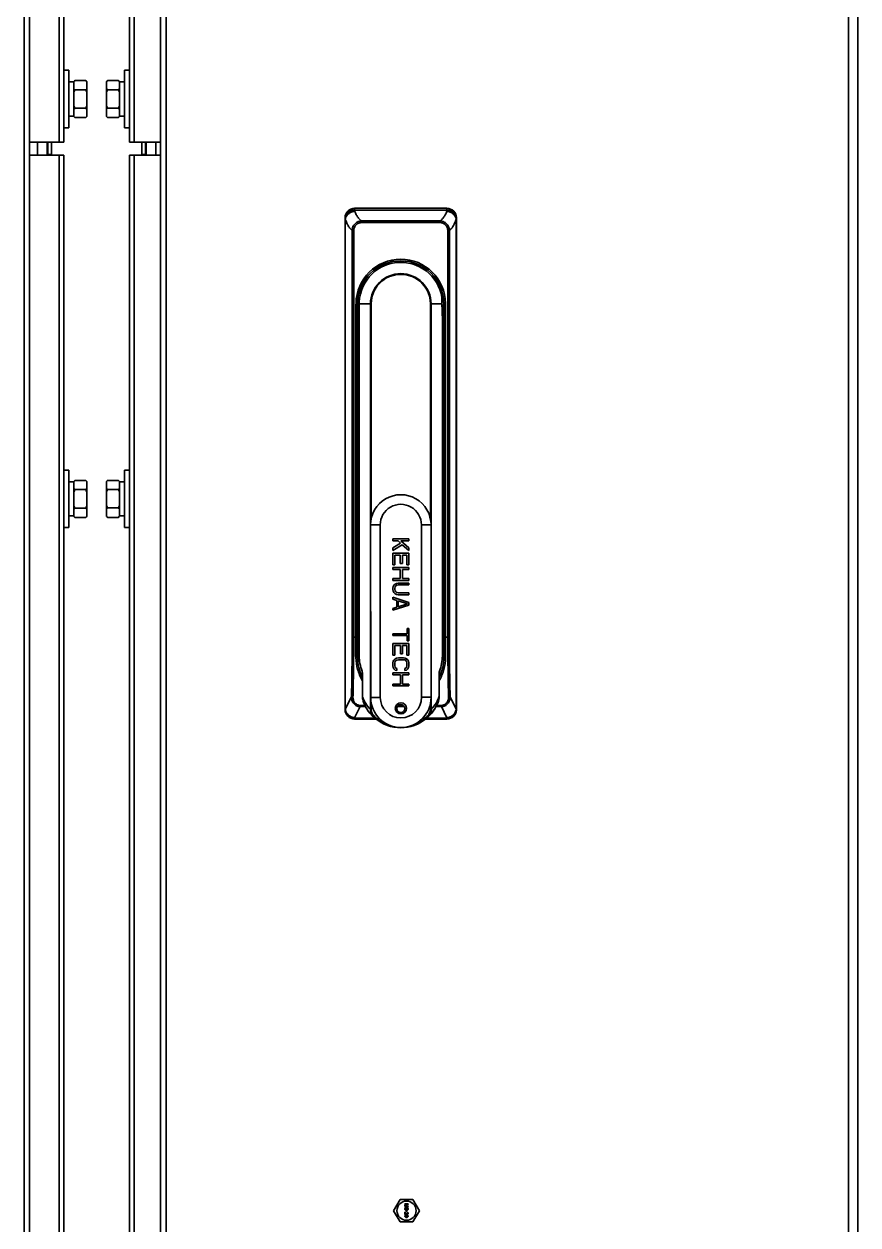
# Model space of a CAD drawing. Header units: millimetres. Extents: x 32496 to 166256, y 3504 to 23939.
# Drawn here: x 48673.9 to 48934.6, y 15969.3 to 16344.8 of the extents above; entities that cross this region are included whole.
import ezdxf

# ---------------------------------------------------------------- set-up
doc = ezdxf.new("R2010")
doc.units = ezdxf.units.MM
doc.layers.get('0').update_dxf_attribs({"lineweight": 35})

msp = doc.modelspace()

# ---------------------------------------------------------------- linework, layer by layer
at = {"linetype": 'Continuous'}
for p, q in [((48931.64, 17717.349), (48931.64, 15208.349)), ((48934.64, 17717.349), (48934.64, 15208.349)), ((48673.94, 15308.349), (48673.94, 17321.349)), ((48675.64, 17321.349), (48675.64, 15308.349)), ((48684.94, 16307.849), (48684.94, 17319.949)), ((48708.34, 17319.949), (48708.34, 16307.849)), ((48716.64, 15308.349), (48716.64, 17321.349)), ((48718.34, 17321.349), (48718.34, 15308.349)), ((48686.34, 16443.718), (48686.34, 16307.849)), ((48706.94, 16307.849), (48706.94, 16443.73)), ((48686.34, 16330.349), (48687.94, 16330.349)), ((48687.94, 16312.349), (48687.94, 16330.349)), ((48689.54, 16326.822), (48689.84, 16327.122)), ((48689.84, 16327.122), (48693.24, 16327.122)), ((48693.54, 16326.822), (48693.24, 16327.122)), ((48699.74, 16326.822), (48700.011, 16327.093)), ((48700.04, 16327.122), (48700.011, 16327.093)), ((48703.44, 16327.122), (48700.04, 16327.122)), ((48703.44, 16327.122), (48703.469, 16327.093)), ((48703.74, 16326.822), (48703.469, 16327.093)), ((48706.94, 16330.349), (48705.34, 16330.349)), ((48705.34, 16330.349), (48705.34, 16312.349)), ((48687.94, 16326.699), (48689.54, 16326.699)), ((48689.54, 16315.875), (48689.54, 16326.822)), ((48689.84, 16324.235), (48693.24, 16324.235)), ((48693.54, 16315.875), (48693.54, 16326.822)), ((48699.74, 16315.875), (48699.74, 16326.822)), ((48703.44, 16324.28), (48700.04, 16324.28)), ((48703.74, 16315.875), (48703.74, 16326.822)), ((48705.34, 16326.699), (48703.74, 16326.699)), ((48687.94, 16315.999), (48689.54, 16315.999)), ((48689.54, 16315.875), (48689.84, 16315.575)), ((48689.84, 16318.462), (48693.24, 16318.462)), ((48693.54, 16315.875), (48693.24, 16315.575)), ((48699.74, 16315.875), (48700.011, 16315.604)), ((48703.44, 16318.506), (48700.04, 16318.506)), ((48703.74, 16315.875), (48703.469, 16315.604)), ((48705.34, 16315.999), (48703.74, 16315.999)), ((48686.34, 16312.349), (48687.94, 16312.349)), ((48689.84, 16315.575), (48693.24, 16315.575)), ((48703.44, 16315.575), (48700.04, 16315.575)), ((48706.94, 16312.349), (48705.34, 16312.349)), ((48675.64, 16307.849), (48686.34, 16307.849)), ((48678.14, 16303.849), (48678.14, 16307.849)), ((48681.14, 16307.849), (48681.14, 16303.849)), ((48681.34, 16307.849), (48681.34, 16304.049)), ((48682.54, 16307.849), (48682.54, 16304.049)), ((48706.94, 16307.849), (48716.64, 16307.849)), ((48710.74, 16304.049), (48710.74, 16307.849)), ((48711.94, 16304.049), (48711.94, 16307.849)), ((48712.14, 16303.849), (48712.14, 16307.849)), ((48715.14, 16307.849), (48715.14, 16303.849)), ((48675.64, 16303.849), (48686.34, 16303.849)), ((48682.54, 16304.049), (48681.34, 16304.049)), ((48684.94, 15308.349), (48684.94, 16303.849)), ((48686.34, 16303.849), (48686.34, 16198.981)), ((48706.94, 16303.849), (48716.64, 16303.849)), ((48706.94, 16198.994), (48706.94, 16303.849)), ((48708.34, 16303.849), (48708.34, 15308.349)), ((48710.74, 16304.049), (48711.94, 16304.049)), ((48777.29, 16287.199), (48806.139, 16287.199)), ((48777.29, 16287.199), (48777.29, 16286.662)), ((48806.14, 16286.662), (48777.29, 16286.662)), ((48777.29, 16286.662), (48777.29, 16286.294)), ((48806.14, 16286.662), (48806.139, 16287.199)), ((48806.14, 16286.292), (48806.14, 16286.662)), ((48774.29, 16284.199), (48774.29, 16283.774)), ((48774.368, 16283.774), (48774.29, 16283.774)), ((48774.29, 16130.648), (48774.29, 16283.774)), ((48774.368, 16283.774), (48774.368, 16130.648)), ((48779.505, 16283.251), (48803.928, 16283.251)), ((48779.505, 16283.251), (48779.505, 16282.755)), ((48803.928, 16282.755), (48779.505, 16282.755)), ((48803.928, 16282.755), (48803.928, 16283.251)), ((48809.139, 16283.774), (48809.062, 16283.774)), ((48809.062, 16130.648), (48809.062, 16283.774)), ((48809.139, 16283.774), (48809.139, 16284.199)), ((48809.139, 16283.774), (48809.139, 16130.648)), ((48777.014, 16280.309), (48776.527, 16280.309)), ((48776.527, 16153.099), (48776.527, 16280.309)), ((48777.014, 16280.309), (48777.014, 16153.099)), ((48806.906, 16280.309), (48806.419, 16280.309)), ((48806.419, 16153.099), (48806.419, 16280.309)), ((48806.906, 16280.309), (48806.906, 16153.099)), ((48778.216, 16257.158), (48777.717, 16257.158)), ((48777.717, 16153.099), (48777.717, 16257.158)), ((48777.72, 16257.256), (48778.218, 16257.225)), ((48777.726, 16257.445), (48778.226, 16257.44)), ((48778.216, 16257.158), (48778.216, 16153.099)), ((48778.688, 16256.878), (48778.683, 16256.878)), ((48778.727, 16256.888), (48778.722, 16256.888)), ((48778.736, 16256.605), (48778.735, 16255.894)), ((48778.736, 16257.098), (48778.736, 16257.064)), ((48778.737, 16257.098), (48778.736, 16256.605)), ((48778.736, 16256.007), (48778.737, 16256.597)), ((48778.737, 16257.165), (48778.737, 16257.098)), ((48778.737, 16256.597), (48778.738, 16257.064)), ((48779.785, 16257.299), (48778.738, 16257.299)), ((48778.738, 16257.165), (48778.738, 16257.299)), ((48778.738, 16257.098), (48778.738, 16257.165)), ((48778.738, 16257.064), (48778.738, 16257.165)), ((48778.738, 16257.098), (48778.738, 16257.064)), ((48778.738, 16257.064), (48778.738, 16257.098)), ((48782.248, 16257.299), (48779.785, 16257.299)), ((48782.466, 16257.299), (48782.248, 16257.299)), ((48782.248, 16130.514), (48782.248, 16257.299)), ((48782.466, 16257.299), (48782.466, 16190.094)), ((48801.189, 16257.299), (48800.97, 16257.299)), ((48800.97, 16190.099), (48800.97, 16257.299)), ((48804.554, 16257.299), (48801.189, 16257.299)), ((48801.189, 16257.299), (48801.189, 16160.981)), ((48804.554, 16259.349), (48804.554, 16257.299)), ((48805.207, 16257.442), (48805.707, 16257.447)), ((48805.714, 16257.255), (48805.215, 16257.225)), ((48805.717, 16257.158), (48805.216, 16257.158)), ((48805.216, 16153.099), (48805.216, 16257.158)), ((48805.717, 16257.158), (48805.717, 16153.099)), ((48778.717, 16251.964), (48778.717, 16251.962)), ((48778.731, 16254.387), (48778.731, 16254.502)), ((48804.699, 16255.363), (48804.7, 16255.353)), ((48804.699, 16255.252), (48804.699, 16255.363)), ((48804.705, 16254.164), (48804.7, 16255.353)), ((48804.716, 16251.964), (48804.716, 16251.962)), ((48778.717, 16251.506), (48778.717, 16251.513)), ((48778.717, 16251.506), (48778.717, 16147.296)), ((48804.717, 16251.52), (48804.717, 16147.296)), ((48804.717, 16251.52), (48804.717, 16251.513)), ((48686.34, 16205.349), (48687.94, 16205.349)), ((48687.94, 16187.349), (48687.94, 16205.349)), ((48706.94, 16205.349), (48705.34, 16205.349)), ((48705.34, 16205.349), (48705.34, 16187.349)), ((48687.94, 16201.699), (48689.54, 16201.699)), ((48689.54, 16201.822), (48689.84, 16202.122)), ((48689.54, 16190.875), (48689.54, 16201.822)), ((48689.84, 16202.122), (48693.24, 16202.122)), ((48693.54, 16201.822), (48693.24, 16202.122)), ((48693.54, 16190.875), (48693.54, 16201.822)), ((48699.74, 16201.822), (48700.011, 16202.093)), ((48699.74, 16190.875), (48699.74, 16201.822)), ((48700.04, 16202.122), (48700.011, 16202.093)), ((48703.44, 16202.122), (48700.04, 16202.122)), ((48703.44, 16199.28), (48700.04, 16199.28)), ((48703.44, 16202.122), (48703.469, 16202.093)), ((48703.74, 16201.822), (48703.469, 16202.093)), ((48703.74, 16190.875), (48703.74, 16201.822)), ((48705.34, 16201.699), (48703.74, 16201.699)), ((48686.34, 16198.981), (48686.34, 16193.718)), ((48689.84, 16199.235), (48693.24, 16199.235)), ((48706.94, 16193.73), (48706.94, 16198.994)), ((48686.34, 16193.718), (48686.34, 15948.981)), ((48689.84, 16193.462), (48693.24, 16193.462)), ((48703.44, 16193.506), (48700.04, 16193.506)), ((48706.94, 15948.994), (48706.94, 16193.73)), ((48687.94, 16190.999), (48689.54, 16190.999)), ((48689.54, 16190.875), (48689.84, 16190.575)), ((48689.84, 16190.575), (48693.24, 16190.575)), ((48693.54, 16190.875), (48693.24, 16190.575)), ((48699.74, 16190.875), (48700.011, 16190.604)), ((48703.44, 16190.575), (48700.04, 16190.575)), ((48703.74, 16190.875), (48703.469, 16190.604)), ((48705.34, 16190.999), (48703.74, 16190.999)), ((48785.269, 16188.194), (48782.268, 16188.191)), ((48782.309, 16134.292), (48782.268, 16188.191)), ((48785.269, 16188.194), (48785.31, 16134.294)), ((48801.168, 16188.206), (48798.169, 16188.204)), ((48798.21, 16134.304), (48798.169, 16188.204)), ((48801.168, 16188.206), (48801.209, 16134.306)), ((48686.34, 16187.349), (48687.94, 16187.349)), ((48706.94, 16187.349), (48705.34, 16187.349)), ((48794.222, 16183.851), (48789.222, 16183.847)), ((48789.222, 16183.847), (48789.222, 16183.237)), ((48789.222, 16183.237), (48790.925, 16183.239)), ((48791.67, 16182.529), (48789.224, 16181.003)), ((48789.224, 16181.003), (48789.225, 16180.191)), ((48789.225, 16180.191), (48792.202, 16182.021)), ((48790.925, 16183.239), (48791.67, 16182.529)), ((48791.776, 16183.239), (48794.222, 16183.241)), ((48794.224, 16181.007), (48791.776, 16183.239)), ((48792.202, 16182.021), (48794.225, 16180.195)), ((48794.222, 16183.241), (48794.222, 16183.851)), ((48794.225, 16180.195), (48794.224, 16181.007)), ((48794.225, 16179.383), (48789.225, 16179.379)), ((48789.225, 16179.379), (48789.228, 16175.723)), ((48789.864, 16178.77), (48791.566, 16178.771)), ((48789.866, 16175.724), (48789.864, 16178.77)), ((48791.566, 16178.771), (48791.568, 16176.131)), ((48792.205, 16178.772), (48793.588, 16178.773)), ((48792.207, 16176.132), (48792.205, 16178.772)), ((48793.588, 16178.773), (48793.59, 16175.726)), ((48794.228, 16175.727), (48794.225, 16179.383)), ((48789.228, 16175.723), (48789.866, 16175.724)), ((48794.229, 16174.915), (48789.229, 16174.911)), ((48789.229, 16174.911), (48789.229, 16174.302)), ((48789.229, 16174.302), (48791.57, 16174.303)), ((48791.568, 16176.131), (48792.207, 16176.132)), ((48791.57, 16174.303), (48791.572, 16171.46)), ((48792.208, 16174.304), (48794.229, 16174.305)), ((48792.21, 16171.46), (48792.208, 16174.304)), ((48793.59, 16175.726), (48794.228, 16175.727)), ((48794.229, 16174.305), (48794.229, 16174.915)), ((48791.572, 16171.46), (48789.231, 16171.458)), ((48789.231, 16171.458), (48789.232, 16170.849)), ((48789.232, 16170.849), (48794.232, 16170.853)), ((48789.552, 16169.326), (48789.34, 16168.92)), ((48789.977, 16169.733), (48789.552, 16169.326)), ((48790.403, 16169.936), (48789.977, 16169.733)), ((48790.191, 16169.123), (48790.51, 16169.327)), ((48790.935, 16170.038), (48790.403, 16169.936)), ((48790.51, 16169.327), (48790.935, 16169.429)), ((48794.232, 16170.04), (48790.935, 16170.038)), ((48790.935, 16169.429), (48794.233, 16169.431)), ((48794.231, 16171.462), (48792.21, 16171.46)), ((48794.232, 16170.853), (48794.231, 16171.462)), ((48794.233, 16169.431), (48794.232, 16170.04)), ((48789.34, 16168.92), (48789.234, 16168.412)), ((48789.234, 16168.412), (48789.234, 16168.006)), ((48789.234, 16168.006), (48789.341, 16167.498)), ((48794.237, 16163.948), (48789.236, 16165.569)), ((48789.236, 16165.569), (48789.236, 16164.959)), ((48789.341, 16167.498), (48789.554, 16167.092)), ((48789.554, 16167.092), (48789.98, 16166.686)), ((48789.872, 16168.412), (48789.978, 16168.819)), ((48789.872, 16168.006), (48789.872, 16168.412)), ((48789.979, 16167.6), (48789.872, 16168.006)), ((48789.978, 16168.819), (48790.191, 16169.123)), ((48790.192, 16167.296), (48789.979, 16167.6)), ((48789.98, 16166.686), (48790.405, 16166.483)), ((48790.511, 16167.093), (48790.192, 16167.296)), ((48790.405, 16166.483), (48790.937, 16166.382)), ((48790.937, 16166.992), (48790.511, 16167.093)), ((48794.235, 16166.994), (48790.937, 16166.992)), ((48790.937, 16166.382), (48794.235, 16166.385)), ((48794.235, 16166.385), (48794.235, 16166.994)), ((48789.236, 16164.959), (48790.513, 16164.554)), ((48790.515, 16162.523), (48789.238, 16162.116)), ((48789.238, 16162.116), (48789.239, 16161.507)), ((48789.239, 16161.507), (48794.238, 16163.135)), ((48790.513, 16164.554), (48790.515, 16162.523)), ((48790.939, 16164.453), (48793.812, 16163.541)), ((48790.94, 16162.625), (48790.939, 16164.453)), ((48793.812, 16163.541), (48790.94, 16162.625)), ((48794.238, 16163.135), (48794.237, 16163.948)), ((48794.243, 16155.824), (48793.711, 16155.824)), ((48793.711, 16155.824), (48793.713, 16154.199)), ((48794.246, 16151.965), (48794.243, 16155.824)), ((48776.527, 16153.099), (48777.014, 16153.099)), ((48777.014, 16153.099), (48777.717, 16153.099)), ((48777.717, 16153.099), (48778.216, 16153.099)), ((48777.717, 16146.78), (48777.717, 16153.099)), ((48778.216, 16146.799), (48778.216, 16153.099)), ((48793.713, 16154.199), (48789.244, 16154.196)), ((48789.244, 16154.196), (48789.245, 16153.586)), ((48789.245, 16153.586), (48793.713, 16153.59)), ((48794.247, 16151.153), (48789.247, 16151.149)), ((48789.247, 16151.149), (48789.25, 16147.494)), ((48789.886, 16150.54), (48791.588, 16150.542)), ((48789.888, 16147.494), (48789.886, 16150.54)), ((48791.588, 16150.542), (48791.59, 16147.902)), ((48792.226, 16150.542), (48793.609, 16150.543)), ((48792.228, 16147.902), (48792.226, 16150.542)), ((48793.609, 16150.543), (48793.611, 16147.497)), ((48793.713, 16153.59), (48793.714, 16151.965)), ((48793.714, 16151.965), (48794.246, 16151.965)), ((48794.25, 16147.497), (48794.247, 16151.153)), ((48805.216, 16153.099), (48805.717, 16153.099)), ((48805.216, 16153.099), (48805.216, 16146.799)), ((48805.717, 16153.099), (48806.419, 16153.099)), ((48805.717, 16153.099), (48805.717, 16146.78)), ((48806.419, 16153.099), (48806.906, 16153.099)), ((48778.216, 16146.799), (48778.748, 16146.799)), ((48789.25, 16147.494), (48789.888, 16147.494)), ((48791.59, 16147.902), (48792.228, 16147.902)), ((48793.611, 16147.497), (48794.25, 16147.497)), ((48804.685, 16146.799), (48805.216, 16146.799)), ((48804.717, 16147.296), (48804.717, 16147.299)), ((48789.357, 16145.564), (48789.251, 16145.056)), ((48789.251, 16145.056), (48789.252, 16144.143)), ((48789.252, 16144.143), (48789.359, 16143.635)), ((48789.57, 16145.971), (48789.357, 16145.564)), ((48789.359, 16143.635), (48789.572, 16143.229)), ((48789.995, 16146.377), (48789.57, 16145.971)), ((48789.572, 16143.229), (48789.998, 16142.823)), ((48789.89, 16145.057), (48789.996, 16145.463)), ((48789.89, 16144.143), (48789.89, 16145.057)), ((48789.997, 16143.737), (48789.89, 16144.143)), ((48790.42, 16146.581), (48789.995, 16146.377)), ((48789.996, 16145.463), (48790.208, 16145.768)), ((48790.21, 16143.432), (48789.997, 16143.737)), ((48790.208, 16145.768), (48790.527, 16145.971)), ((48790.529, 16143.331), (48790.21, 16143.432)), ((48790.952, 16146.682), (48790.42, 16146.581)), ((48790.527, 16145.971), (48790.953, 16146.073)), ((48790.53, 16142.722), (48790.529, 16143.331)), ((48792.548, 16146.684), (48790.952, 16146.682)), ((48790.953, 16146.073), (48792.549, 16146.074)), ((48793.08, 16146.583), (48792.548, 16146.684)), ((48792.549, 16146.074), (48792.974, 16145.973)), ((48792.974, 16145.973), (48793.293, 16145.77)), ((48793.295, 16143.435), (48792.976, 16143.333)), ((48792.976, 16143.333), (48792.977, 16142.724)), ((48793.506, 16146.38), (48793.08, 16146.583)), ((48793.293, 16145.77), (48793.506, 16145.466)), ((48793.508, 16143.74), (48793.295, 16143.435)), ((48793.932, 16145.974), (48793.506, 16146.38)), ((48793.506, 16145.466), (48793.613, 16145.06)), ((48793.614, 16144.146), (48793.508, 16143.74)), ((48793.508, 16142.826), (48793.934, 16143.232)), ((48793.613, 16145.06), (48793.614, 16144.146)), ((48794.145, 16145.568), (48793.932, 16145.974)), ((48793.934, 16143.232), (48794.146, 16143.639)), ((48794.251, 16145.06), (48794.145, 16145.568)), ((48794.146, 16143.639), (48794.252, 16144.146)), ((48794.252, 16144.146), (48794.251, 16145.06)), ((48779.718, 16134.625), (48779.717, 16141.8)), ((48794.254, 16141.912), (48789.254, 16141.909)), ((48789.254, 16141.909), (48789.254, 16141.299)), ((48789.254, 16141.299), (48791.595, 16141.301)), ((48789.998, 16142.823), (48790.53, 16142.722)), ((48791.595, 16141.301), (48791.597, 16138.458)), ((48792.233, 16141.302), (48794.254, 16141.303)), ((48792.235, 16138.458), (48792.233, 16141.302)), ((48792.977, 16142.724), (48793.508, 16142.826)), ((48794.254, 16141.303), (48794.254, 16141.912)), ((48803.717, 16141.8), (48803.717, 16134.625)), ((48791.597, 16138.458), (48789.256, 16138.456)), ((48789.256, 16138.456), (48789.257, 16137.847)), ((48789.257, 16137.847), (48794.257, 16137.851)), ((48794.256, 16138.46), (48792.235, 16138.458)), ((48794.257, 16137.851), (48794.256, 16138.46)), ((48776.282, 16134.485), (48774.368, 16130.648)), ((48780.537, 16131.777), (48779.016, 16131.777)), ((48779.016, 16131.777), (48779.016, 16131.388)), ((48782.309, 16134.292), (48785.31, 16134.294)), ((48782.466, 16132.708), (48782.466, 16130.514)), ((48792.468, 16131.777), (48790.969, 16131.777)), ((48798.21, 16134.304), (48801.209, 16134.306)), ((48800.97, 16130.514), (48800.97, 16132.268)), ((48801.189, 16134.099), (48801.189, 16130.514)), ((48804.417, 16131.777), (48802.89, 16131.777)), ((48803.382, 16132.805), (48803.382, 16132.805)), ((48804.417, 16131.388), (48804.417, 16131.777)), ((48809.062, 16130.648), (48807.15, 16134.485)), ((48774.368, 16130.648), (48774.29, 16130.648)), ((48774.29, 16130.648), (48774.29, 16130.499)), ((48777.29, 16127.929), (48779.016, 16131.388)), ((48777.29, 16127.929), (48777.29, 16127.78)), ((48780.721, 16131.388), (48779.016, 16131.388)), ((48782.248, 16130.514), (48782.466, 16130.514)), ((48792.8, 16131.388), (48790.637, 16131.388)), ((48799.732, 16127.705), (48801.156, 16129.103)), ((48800.97, 16130.514), (48801.189, 16130.514)), ((48801.156, 16129.103), (48802.376, 16130.767)), ((48804.417, 16131.388), (48802.717, 16131.388)), ((48804.417, 16131.388), (48806.14, 16127.929)), ((48806.14, 16127.78), (48806.14, 16127.929)), ((48809.062, 16130.648), (48809.139, 16130.648)), ((48809.139, 16130.499), (48809.139, 16130.648)), ((48777.29, 16127.78), (48783.628, 16127.78)), ((48777.29, 16127.78), (48777.29, 16127.499)), ((48784.009, 16127.499), (48777.29, 16127.499)), ((48806.139, 16127.499), (48799.427, 16127.499)), ((48799.732, 16127.705), (48799.732, 16127.705)), ((48799.808, 16127.78), (48806.14, 16127.78)), ((48806.139, 16127.499), (48806.14, 16127.78)), ((48789.472, 15973.789), (48791.493, 15977.289)), ((48795.534, 15977.289), (48791.493, 15977.289)), ((48793.014, 15975.889), (48794.014, 15975.889)), ((48793.014, 15975.764), (48793.014, 15975.889)), ((48793.801, 15975.764), (48793.014, 15975.764)), ((48793.801, 15975.764), (48793.014, 15975.472)), ((48793.014, 15975.305), (48793.014, 15975.472)), ((48793.014, 15975.305), (48793.801, 15975.014)), ((48793.014, 15975.014), (48793.801, 15975.014)), ((48793.014, 15974.889), (48793.014, 15975.014)), ((48794.014, 15974.889), (48793.014, 15974.889)), ((48793.035, 15974.493), (48793.014, 15974.389)), ((48793.014, 15974.284), (48793.014, 15974.389)), ((48793.014, 15974.284), (48793.035, 15974.18)), ((48793.099, 15974.597), (48793.035, 15974.493)), ((48793.035, 15974.18), (48793.099, 15974.076)), ((48793.184, 15974.659), (48793.099, 15974.597)), ((48793.099, 15974.076), (48793.184, 15974.014)), ((48793.12, 15975.389), (48794.014, 15975.701)), ((48794.014, 15975.076), (48793.12, 15975.389)), ((48793.12, 15974.409), (48793.141, 15974.472)), ((48793.12, 15974.409), (48793.12, 15974.264)), ((48793.141, 15974.201), (48793.12, 15974.264)), ((48793.141, 15974.472), (48793.184, 15974.534)), ((48793.184, 15974.139), (48793.141, 15974.201)), ((48793.29, 15974.701), (48793.184, 15974.659)), ((48793.184, 15974.534), (48793.248, 15974.576)), ((48793.248, 15974.097), (48793.184, 15974.139)), ((48793.184, 15974.014), (48793.29, 15973.972)), ((48793.248, 15974.576), (48793.311, 15974.597)), ((48793.311, 15974.076), (48793.248, 15974.097)), ((48793.439, 15974.722), (48793.29, 15974.701)), ((48793.396, 15973.972), (48793.29, 15973.972)), ((48793.375, 15974.597), (48793.311, 15974.597)), ((48793.311, 15974.076), (48793.375, 15974.076)), ((48793.375, 15974.597), (48793.439, 15974.576)), ((48793.439, 15974.097), (48793.375, 15974.076)), ((48793.396, 15973.972), (48793.503, 15974.014)), ((48793.439, 15974.722), (48793.588, 15974.722)), ((48793.439, 15974.576), (48793.482, 15974.534)), ((48793.482, 15974.139), (48793.439, 15974.097)), ((48793.482, 15974.534), (48793.524, 15974.472)), ((48793.524, 15974.201), (48793.482, 15974.139)), ((48793.503, 15974.014), (48793.567, 15974.076)), ((48793.524, 15974.472), (48793.545, 15974.409)), ((48793.545, 15974.264), (48793.524, 15974.201)), ((48793.588, 15974.618), (48793.545, 15974.618)), ((48793.631, 15974.493), (48793.545, 15974.618)), ((48793.545, 15974.264), (48793.545, 15974.409)), ((48793.567, 15974.076), (48793.631, 15974.18)), ((48793.737, 15974.701), (48793.588, 15974.722)), ((48793.588, 15974.618), (48793.716, 15974.597)), ((48793.652, 15974.389), (48793.631, 15974.493)), ((48793.631, 15974.18), (48793.652, 15974.284)), ((48793.652, 15974.389), (48793.652, 15974.284)), ((48793.716, 15974.597), (48793.779, 15974.576)), ((48793.843, 15974.659), (48793.737, 15974.701)), ((48793.779, 15974.576), (48793.843, 15974.534)), ((48793.843, 15974.159), (48793.779, 15974.118)), ((48793.779, 15974.014), (48793.779, 15974.118)), ((48793.779, 15974.014), (48793.843, 15974.034)), ((48793.928, 15974.597), (48793.843, 15974.659)), ((48793.843, 15974.534), (48793.886, 15974.472)), ((48793.886, 15974.222), (48793.843, 15974.159)), ((48793.843, 15974.034), (48793.928, 15974.097)), ((48793.886, 15974.472), (48793.907, 15974.409)), ((48793.907, 15974.284), (48793.886, 15974.222)), ((48793.907, 15974.284), (48793.907, 15974.409)), ((48793.992, 15974.493), (48793.928, 15974.597)), ((48793.928, 15974.097), (48793.992, 15974.201)), ((48794.014, 15974.389), (48793.992, 15974.493)), ((48793.992, 15974.201), (48794.014, 15974.305)), ((48794.014, 15975.889), (48794.014, 15975.701)), ((48794.014, 15975.076), (48794.014, 15974.889)), ((48794.014, 15974.389), (48794.014, 15974.305)), ((48795.534, 15977.289), (48797.555, 15973.789)), ((48791.493, 15970.289), (48789.472, 15973.789)), ((48791.493, 15970.289), (48795.534, 15970.289)), ((48793.014, 15973.347), (48793.12, 15973.347)), ((48793.014, 15972.597), (48793.014, 15973.347)), ((48793.12, 15972.597), (48793.014, 15972.597)), ((48793.035, 15972.18), (48793.014, 15972.055)), ((48793.014, 15972.055), (48793.035, 15971.93)), ((48793.099, 15972.284), (48793.035, 15972.18)), ((48793.035, 15971.93), (48793.099, 15971.826)), ((48793.162, 15972.347), (48793.099, 15972.284)), ((48793.099, 15971.826), (48793.162, 15971.764)), ((48793.652, 15972.764), (48793.12, 15973.347)), ((48793.12, 15973.18), (48793.588, 15972.659)), ((48793.12, 15973.18), (48793.12, 15972.597)), ((48793.12, 15972.055), (48793.141, 15972.159)), ((48793.141, 15971.951), (48793.12, 15972.055)), ((48793.141, 15972.159), (48793.184, 15972.222)), ((48793.184, 15971.889), (48793.141, 15971.951)), ((48793.248, 15972.389), (48793.162, 15972.347)), ((48793.162, 15971.764), (48793.248, 15971.722)), ((48793.184, 15972.222), (48793.311, 15972.305)), ((48793.311, 15971.805), (48793.184, 15971.889)), ((48793.311, 15972.409), (48793.248, 15972.389)), ((48793.248, 15971.722), (48793.311, 15971.701)), ((48793.418, 15972.43), (48793.311, 15972.409)), ((48793.311, 15972.305), (48793.439, 15972.326)), ((48793.439, 15971.784), (48793.311, 15971.805)), ((48793.311, 15971.701), (48793.418, 15971.68)), ((48793.333, 15973.68), (48793.482, 15973.68)), ((48793.333, 15973.639), (48793.333, 15973.68)), ((48793.482, 15973.639), (48793.333, 15973.639)), ((48793.396, 15973.805), (48793.375, 15973.784)), ((48793.375, 15973.784), (48793.482, 15973.68)), ((48793.482, 15973.639), (48793.375, 15973.534)), ((48793.375, 15973.534), (48793.396, 15973.514)), ((48793.524, 15973.68), (48793.396, 15973.805)), ((48793.396, 15973.514), (48793.524, 15973.639)), ((48793.418, 15972.43), (48793.609, 15972.43)), ((48793.609, 15971.68), (48793.418, 15971.68)), ((48793.588, 15972.326), (48793.439, 15972.326)), ((48793.439, 15971.784), (48793.588, 15971.784)), ((48793.652, 15973.805), (48793.524, 15973.68)), ((48793.524, 15973.639), (48793.652, 15973.514)), ((48793.567, 15973.68), (48793.673, 15973.784)), ((48793.567, 15973.68), (48793.716, 15973.68)), ((48793.716, 15973.639), (48793.567, 15973.639)), ((48793.673, 15973.534), (48793.567, 15973.639)), ((48793.588, 15972.659), (48793.652, 15972.618)), ((48793.588, 15972.326), (48793.716, 15972.305)), ((48793.716, 15971.805), (48793.588, 15971.784)), ((48793.716, 15972.409), (48793.609, 15972.43)), ((48793.609, 15971.68), (48793.716, 15971.701)), ((48793.673, 15973.784), (48793.652, 15973.805)), ((48793.652, 15973.514), (48793.673, 15973.534)), ((48793.737, 15972.722), (48793.652, 15972.764)), ((48793.652, 15972.618), (48793.737, 15972.597)), ((48793.716, 15973.68), (48793.716, 15973.639)), ((48793.779, 15972.389), (48793.716, 15972.409)), ((48793.716, 15972.305), (48793.843, 15972.222)), ((48793.843, 15971.889), (48793.716, 15971.805)), ((48793.716, 15971.701), (48793.779, 15971.722)), ((48793.737, 15972.722), (48793.779, 15972.722)), ((48793.779, 15972.597), (48793.737, 15972.597)), ((48793.865, 15973.305), (48793.779, 15973.326)), ((48793.779, 15973.222), (48793.779, 15973.326)), ((48793.779, 15973.222), (48793.843, 15973.18)), ((48793.843, 15972.764), (48793.779, 15972.722)), ((48793.779, 15972.597), (48793.865, 15972.618)), ((48793.865, 15972.347), (48793.779, 15972.389)), ((48793.779, 15971.722), (48793.865, 15971.764)), ((48793.843, 15973.18), (48793.886, 15973.118)), ((48793.886, 15972.826), (48793.843, 15972.764)), ((48793.843, 15972.222), (48793.886, 15972.159)), ((48793.886, 15971.951), (48793.843, 15971.889)), ((48793.95, 15973.222), (48793.865, 15973.305)), ((48793.865, 15972.618), (48793.95, 15972.701)), ((48793.928, 15972.284), (48793.865, 15972.347)), ((48793.865, 15971.764), (48793.928, 15971.826)), ((48793.886, 15973.118), (48793.907, 15973.014)), ((48793.907, 15972.93), (48793.886, 15972.826)), ((48793.886, 15972.159), (48793.907, 15972.055)), ((48793.907, 15972.055), (48793.886, 15971.951)), ((48793.907, 15972.93), (48793.907, 15973.014)), ((48793.992, 15972.18), (48793.928, 15972.284)), ((48793.928, 15971.826), (48793.992, 15971.93)), ((48793.992, 15973.139), (48793.95, 15973.222)), ((48793.95, 15972.701), (48793.992, 15972.784)), ((48794.014, 15972.993), (48793.992, 15973.139)), ((48793.992, 15972.784), (48794.014, 15972.909)), ((48794.014, 15972.055), (48793.992, 15972.18)), ((48793.992, 15971.93), (48794.014, 15972.055)), ((48794.014, 15972.993), (48794.014, 15972.909)), ((48797.555, 15973.789), (48795.534, 15970.289))]:
    msp.add_line(p, q, dxfattribs=at)
for points in [[(48778.735, 16255.894), (48778.734, 16255.547), (48778.733, 16255.191), (48778.732, 16254.827), (48778.73, 16254.454), (48778.729, 16254.074), (48778.726, 16253.687), (48778.722, 16252.903)], [(48778.722, 16252.903), (48778.72, 16252.509), (48778.718, 16252.116), (48778.717, 16251.964)], [(48804.716, 16251.964), (48804.712, 16252.869), (48804.705, 16254.164)], [(48802.376, 16130.767), (48803.263, 16132.509), (48803.382, 16132.805)]]:
    msp.add_lwpolyline(points, dxfattribs=at)
for centre, radius in [((48791.762, 16130.849), 1.75), ((48791.718, 16130.799), 1.25), ((48793.514, 15973.789), 3)]:
    msp.add_circle(centre, radius, dxfattribs=at)
for centre, radius, start, end in [((48690.782, 16324.548), 3.555, 39.13645, 39.50132), ((48692.298, 16318.15), 3.556, 219.13644, 219.50078), ((48702.554, 16318.165), 3.606, 218.71028, 219.13391), ((48700.925, 16318.166), 3.607, 320.8641, 321.28972), ((48703.877, 16319.355), 5.386, 224.12457, 224.56524), ((48699.604, 16319.354), 5.384, 315.43477, 315.87545), ((48682.74, 16304.049), 1.4, 180, 188.23663), ((48682.74, 16304.049), 0.2, 180, 270), ((48710.54, 16304.049), 0.2, 270, 0), ((48710.54, 16304.049), 1.4, 351.76338, 0), ((48777.29, 16284.199), 3, 90, 180), ((48806.139, 16284.199), 3, 0, 90), ((48791.717, 16257.299), 13.991, 0.60847, 179.40175), ((48791.716, 16257.299), 13.491, 0.60848, 179.40137), ((48791.717, 16257.299), 13, 9.07297, 183.05099), ((48791.718, 16257.299), 9.471, 0, 179.99932), ((48791.718, 16257.299), 9.252, 0, 180.00004), ((48779.335, 16257.158), 1.618, 176.5272, 179.99951), ((48773.955, 16257.484), 3.772, 356.52687, 359.40177), ((48779.375, 16257.158), 1.159, 176.64829, 179.99806), ((48774.023, 16257.477), 4.203, 356.56899, 357.54311), ((48779.523, 16257.295), 1.307, 183.03864, 185.33828), ((48774.023, 16257.477), 4.203, 357.54314, 359.49098), ((48774.74, 16257.694), 3.55, 349.95387, 353.3266), ((48774.718, 16257.696), 3.572, 353.33366, 0.05245), ((48778.899, 16259.908), 3.037, 266.01886, 266.21109), ((48779.237, 16258.685), 2.307, 257.03418, 257.4678), ((48790.544, 16257.084), 11.808, 179.60599, 179.92883), ((48790.544, 16257.084), 11.808, 180.09703, 181.04549), ((48802.977, 16257.058), 24.24, 179.43044, 179.74648), ((48790.543, 16257.084), 11.806, 178.95699, 179.606), ((48804.409, 16262.599), 5.735, 271.65288, 271.78484), ((48808.796, 16257.701), 3.653, 179.94056, 186.58068), ((48808.778, 16257.699), 3.635, 186.58858, 188.21121), ((48808.768, 16257.697), 3.625, 188.21096, 189.92458), ((48809.535, 16257.481), 4.328, 180.51966, 183.39723), ((48804.058, 16257.158), 1.159, 1.35337, 3.31753), ((48804.058, 16257.158), 1.159, 359.99875, 1.35346), ((48809.606, 16257.489), 3.899, 180.60869, 183.33813), ((48803.983, 16257.155), 1.734, 0.07566, 3.51497), ((48896.485, 16251.517), 117.768, 179.78371, 180.00222), ((48686.951, 16251.532), 117.765, 359.99451, 0.20936), ((48690.782, 16199.548), 3.555, 39.13645, 39.50132), ((48791.718, 16188.199), 9.45, 0.04337, 180.04337), ((48791.719, 16188.199), 6.45, 0.04337, 180.04337), ((48692.298, 16193.15), 3.556, 219.13644, 219.50078), ((48702.554, 16193.165), 3.606, 218.71028, 219.13391), ((48703.877, 16194.355), 5.386, 224.12457, 224.56524), ((48699.604, 16194.354), 5.384, 315.43477, 315.87545), ((48700.925, 16193.166), 3.607, 320.8641, 321.28972), ((48791.716, 16146.799), 13.5, 180, 206.97478), ((48791.717, 16147.299), 13, 180, 201.6689), ((48791.716, 16146.799), 13.5, 332.96511, 0.00017), ((48791.716, 16146.799), 13.5, 332.97646, 0.00017), ((48791.717, 16147.299), 13, 338.33253, 359.98945), ((48791.718, 16137.299), 12.5, 201.07049, 230.12695), ((48791.759, 16134.299), 9.45, 180.04337, 0.04337), ((48791.76, 16134.299), 6.45, 180.04337, 0.04337), ((48791.718, 16137.299), 12.5, 309.8738, 338.92983), ((48776.76, 16130.649), 2.47, 180.01146, 186.82519), ((48777.29, 16130.499), 3, 180, 270), ((48776.762, 16130.649), 2.472, 186.82538, 187.33443), ((48776.763, 16130.649), 2.473, 187.33449, 187.85616), ((48791.718, 16137.299), 12.2, 230.16647, 250.01861), ((48791.718, 16137.299), 12.2, 291.88542, 309.94216), ((48806.139, 16130.499), 3, 270, 0), ((48806.688, 16130.648), 2.452, 356.55396, 0.00119), ((48791.718, 16137.299), 12.5, 230.12817, 309.87261)]:
    msp.add_arc(centre, radius, start, end, dxfattribs=at)
for points, knots in [([(48689.54, 16326.792), (48689.563, 16326.82), (48689.658, 16326.934), (48689.76, 16327.043), (48689.84, 16327.122)], [0, 0, 0, 0, 0.2445585, 1, 1, 1, 1]), ([(48693.525, 16326.81), (48693.503, 16326.836), (48693.412, 16326.944), (48693.315, 16327.047), (48693.24, 16327.122)], [0, 0, 0, 0, 0.2448781, 1, 1, 1, 1]), ([(48700.011, 16327.093), (48699.986, 16327.069), (48699.893, 16326.973), (48699.803, 16326.874), (48699.74, 16326.797)], [0, 0, 0, 0, 0.2550625, 1, 1, 1, 1]), ([(48703.469, 16327.093), (48703.493, 16327.069), (48703.587, 16326.973), (48703.676, 16326.874), (48703.74, 16326.797)], [0, 0, 0, 0, 0.2550615, 1, 1, 1, 1]), ([(48689.84, 16324.235), (48689.813, 16324.262), (48689.709, 16324.368), (48689.61, 16324.479), (48689.54, 16324.565)], [0, 0, 0, 0, 0.2553524, 1, 1, 1, 1]), ([(48693.24, 16324.235), (48693.267, 16324.262), (48693.371, 16324.368), (48693.47, 16324.479), (48693.54, 16324.565)], [0, 0, 0, 0, 0.2553532, 1, 1, 1, 1]), ([(48699.74, 16324.605), (48699.763, 16324.577), (48699.858, 16324.465), (48699.96, 16324.358), (48700.04, 16324.28)], [0, 0, 0, 0, 0.2444076, 1, 1, 1, 1]), ([(48703.74, 16324.605), (48703.717, 16324.577), (48703.621, 16324.465), (48703.519, 16324.358), (48703.44, 16324.28)], [0, 0, 0, 0, 0.2444076, 1, 1, 1, 1]), ([(48689.54, 16318.132), (48689.563, 16318.16), (48689.658, 16318.274), (48689.76, 16318.382), (48689.84, 16318.462)], [0, 0, 0, 0, 0.2445585, 1, 1, 1, 1]), ([(48689.84, 16315.575), (48689.814, 16315.601), (48689.716, 16315.701), (48689.621, 16315.806), (48689.554, 16315.888)], [0, 0, 0, 0, 0.2550408, 1, 1, 1, 1]), ([(48693.54, 16318.132), (48693.517, 16318.16), (48693.421, 16318.274), (48693.319, 16318.382), (48693.24, 16318.462)], [0, 0, 0, 0, 0.2445585, 1, 1, 1, 1]), ([(48693.24, 16315.575), (48693.267, 16315.602), (48693.371, 16315.708), (48693.47, 16315.819), (48693.54, 16315.905)], [0, 0, 0, 0, 0.2553532, 1, 1, 1, 1]), ([(48700.04, 16318.506), (48700.013, 16318.479), (48699.909, 16318.371), (48699.81, 16318.259), (48699.74, 16318.171)], [0, 0, 0, 0, 0.2552115, 1, 1, 1, 1]), ([(48699.757, 16315.89), (48699.776, 16315.865), (48699.858, 16315.768), (48699.944, 16315.674), (48700.011, 16315.605)], [0, 0, 0, 0, 0.2454956, 1, 1, 1, 1]), ([(48703.44, 16318.506), (48703.467, 16318.479), (48703.571, 16318.371), (48703.67, 16318.259), (48703.74, 16318.171)], [0, 0, 0, 0, 0.2552107, 1, 1, 1, 1]), ([(48703.723, 16315.889), (48703.703, 16315.865), (48703.622, 16315.768), (48703.536, 16315.674), (48703.469, 16315.605)], [0, 0, 0, 0, 0.2454974, 1, 1, 1, 1]), ([(48774.29, 16284.199), (48774.29, 16284.36), (48774.33, 16284.687), (48774.565, 16285.319), (48775.147, 16286.013), (48776.138, 16286.54), (48776.902, 16286.662), (48777.29, 16286.662)], [0, 0, 0, 0, 0.1130343, 0.2281699, 0.4688644, 0.7282079, 1, 1, 1, 1]), ([(48774.29, 16283.774), (48774.29, 16283.94), (48774.329, 16284.274), (48774.564, 16284.918), (48775.144, 16285.626), (48776.137, 16286.168), (48776.904, 16286.293), (48777.293, 16286.293)], [0, 0, 0, 0, 0.1148518, 0.2307052, 0.4721663, 0.7304665, 1, 1, 1, 1]), ([(48774.368, 16283.774), (48774.413, 16284.089), (48774.647, 16284.724), (48775.319, 16285.507), (48776.231, 16286.07), (48776.935, 16286.255), (48777.293, 16286.293)], [0, 0, 0, 0, 0.2313405, 0.4789515, 0.738349, 1, 1, 1, 1]), ([(48779.505, 16283.251), (48779.292, 16283.355), (48778.863, 16283.672), (48778.3, 16284.34), (48777.76, 16285.233), (48777.445, 16285.918), (48777.29, 16286.294)], [0, 0, 0, 0, 0.1857373, 0.4106233, 0.6813188, 1, 1, 1, 1]), ([(48806.14, 16286.292), (48805.984, 16285.917), (48805.67, 16285.232), (48805.132, 16284.34), (48804.569, 16283.672), (48804.141, 16283.355), (48803.928, 16283.251)], [0, 0, 0, 0, 0.3186903, 0.5893882, 0.8142865, 1, 1, 1, 1]), ([(48806.14, 16286.662), (48806.527, 16286.662), (48807.291, 16286.54), (48808.282, 16286.013), (48808.865, 16285.319), (48809.1, 16284.687), (48809.139, 16284.36), (48809.139, 16284.199)], [0, 0, 0, 0, 0.2718034, 0.5311402, 0.7718244, 0.8869599, 1, 1, 1, 1]), ([(48806.14, 16286.293), (48806.497, 16286.255), (48807.201, 16286.069), (48808.112, 16285.507), (48808.783, 16284.724), (48809.017, 16284.089), (48809.061, 16283.774)], [0, 0, 0, 0, 0.261658, 0.5210429, 0.7686485, 1, 1, 1, 1]), ([(48809.139, 16283.774), (48809.139, 16284.104), (48808.972, 16284.791), (48808.286, 16285.625), (48807.294, 16286.168), (48806.528, 16286.293), (48806.14, 16286.293)], [0, 0, 0, 0, 0.2295817, 0.4715896, 0.7302067, 1, 1, 1, 1]), ([(48776.527, 16280.309), (48776.315, 16280.438), (48775.893, 16280.815), (48775.349, 16281.579), (48774.825, 16282.587), (48774.519, 16283.353), (48774.368, 16283.774)], [0, 0, 0, 0, 0.1795497, 0.403232, 0.6763358, 1, 1, 1, 1]), ([(48776.527, 16280.309), (48776.529, 16280.694), (48776.686, 16281.471), (48777.352, 16282.45), (48778.343, 16283.098), (48779.12, 16283.249), (48779.505, 16283.251)], [0, 0, 0, 0, 0.250024, 0.5000346, 0.7500082, 1, 1, 1, 1]), ([(48777.014, 16280.309), (48777.014, 16280.63), (48777.149, 16281.278), (48777.699, 16282.1), (48778.398, 16282.543), (48779.02, 16282.722), (48779.344, 16282.753), (48779.505, 16282.755)], [0, 0, 0, 0, 0.2496659, 0.4993158, 0.7490951, 0.8745472, 1, 1, 1, 1]), ([(48803.928, 16283.251), (48804.313, 16283.249), (48805.09, 16283.098), (48806.08, 16282.45), (48806.747, 16281.471), (48806.904, 16280.694), (48806.906, 16280.309)], [0, 0, 0, 0, 0.2499956, 0.4999467, 0.7499856, 1, 1, 1, 1]), ([(48803.928, 16282.755), (48804.089, 16282.753), (48804.413, 16282.723), (48805.035, 16282.543), (48805.734, 16282.1), (48806.285, 16281.278), (48806.419, 16280.63), (48806.419, 16280.309)], [0, 0, 0, 0, 0.125445, 0.2508961, 0.5006599, 0.750322, 1, 1, 1, 1]), ([(48809.062, 16283.774), (48808.911, 16283.353), (48808.605, 16282.587), (48808.083, 16281.579), (48807.539, 16280.815), (48807.118, 16280.438), (48806.906, 16280.309)], [0, 0, 0, 0, 0.3237634, 0.5969172, 0.820554, 1, 1, 1, 1]), ([(48778.719, 16256.437), (48778.645, 16256.454), (48778.512, 16256.491), (48778.341, 16256.58), (48778.232, 16256.718), (48778.216, 16256.829), (48778.216, 16256.885)], [0, 0, 0, 0, 0.3131239, 0.5605116, 0.771594, 1, 1, 1, 1]), ([(48778.29, 16257.699), (48778.282, 16257.678), (48778.254, 16257.593), (48778.234, 16257.505), (48778.226, 16257.44)], [0, 0, 0, 0, 0.2582978, 1, 1, 1, 1]), ([(48778.28, 16256.99), (48778.263, 16257.007), (48778.246, 16257.036), (48778.237, 16257.066), (48778.236, 16257.075)], [0, 0, 0, 0, 0.7399982, 1, 1, 1, 1]), ([(48778.683, 16256.878), (48778.597, 16256.884), (48778.459, 16256.897), (48778.319, 16256.95), (48778.28, 16256.99)], [0, 0, 0, 0, 0.6062113, 1, 1, 1, 1]), ([(48778.731, 16258.179), (48778.634, 16258.122), (48778.497, 16258.024), (48778.356, 16257.852), (48778.309, 16257.752), (48778.29, 16257.699)], [0, 0, 0, 0, 0.5097397, 0.7458287, 1, 1, 1, 1]), ([(48804.699, 16255.363), (48804.685, 16255.461), (48804.596, 16256.103), (48804.554, 16256.751), (48804.554, 16257.299)], [0, 0, 0, 0, 0.1540883, 1, 1, 1, 1]), ([(48805.143, 16257.704), (48805.095, 16257.825), (48804.931, 16258.06), (48804.686, 16258.197), (48804.555, 16258.257)], [0, 0, 0, 0, 0.4739677, 1, 1, 1, 1]), ([(48805.153, 16256.988), (48805.103, 16256.935), (48804.9, 16256.878), (48804.71, 16256.87), (48804.588, 16256.866)], [0, 0, 0, 0, 0.3751791, 1, 1, 1, 1]), ([(48805.216, 16256.885), (48805.216, 16256.823), (48805.196, 16256.699), (48805.058, 16256.554), (48804.851, 16256.467), (48804.691, 16256.43), (48804.599, 16256.413)], [0, 0, 0, 0, 0.2165015, 0.4213792, 0.6733513, 1, 1, 1, 1]), ([(48805.207, 16257.442), (48805.204, 16257.464), (48805.19, 16257.553), (48805.166, 16257.64), (48805.143, 16257.704)], [0, 0, 0, 0, 0.243354, 1, 1, 1, 1]), ([(48805.197, 16257.073), (48805.196, 16257.065), (48805.187, 16257.034), (48805.17, 16257.005), (48805.153, 16256.988)], [0, 0, 0, 0, 0.2601991, 1, 1, 1, 1]), ([(48778.717, 16251.962), (48778.718, 16252.161), (48778.722, 16252.969), (48778.728, 16253.777), (48778.731, 16254.387)], [0, 0, 0, 0, 0.2458033, 1, 1, 1, 1]), ([(48804.716, 16251.962), (48804.715, 16252.231), (48804.708, 16253.327), (48804.702, 16254.424), (48804.699, 16255.252)], [0, 0, 0, 0, 0.2452241, 1, 1, 1, 1]), ([(48689.54, 16201.792), (48689.563, 16201.82), (48689.658, 16201.934), (48689.76, 16202.043), (48689.84, 16202.122)], [0, 0, 0, 0, 0.2445585, 1, 1, 1, 1]), ([(48689.84, 16199.235), (48689.813, 16199.262), (48689.709, 16199.368), (48689.61, 16199.479), (48689.54, 16199.565)], [0, 0, 0, 0, 0.2553524, 1, 1, 1, 1]), ([(48693.525, 16201.81), (48693.503, 16201.836), (48693.412, 16201.944), (48693.315, 16202.047), (48693.24, 16202.122)], [0, 0, 0, 0, 0.2448781, 1, 1, 1, 1]), ([(48693.24, 16199.235), (48693.267, 16199.262), (48693.371, 16199.368), (48693.47, 16199.479), (48693.54, 16199.565)], [0, 0, 0, 0, 0.2553532, 1, 1, 1, 1]), ([(48700.011, 16202.093), (48699.986, 16202.069), (48699.893, 16201.973), (48699.803, 16201.874), (48699.74, 16201.797)], [0, 0, 0, 0, 0.2550625, 1, 1, 1, 1]), ([(48699.74, 16199.605), (48699.763, 16199.577), (48699.858, 16199.465), (48699.96, 16199.358), (48700.04, 16199.28)], [0, 0, 0, 0, 0.2444076, 1, 1, 1, 1]), ([(48703.74, 16199.605), (48703.717, 16199.577), (48703.621, 16199.465), (48703.519, 16199.358), (48703.44, 16199.28)], [0, 0, 0, 0, 0.2444076, 1, 1, 1, 1]), ([(48703.469, 16202.093), (48703.493, 16202.069), (48703.587, 16201.973), (48703.676, 16201.874), (48703.74, 16201.797)], [0, 0, 0, 0, 0.2550615, 1, 1, 1, 1]), ([(48689.54, 16193.132), (48689.563, 16193.16), (48689.658, 16193.274), (48689.76, 16193.382), (48689.84, 16193.462)], [0, 0, 0, 0, 0.2445585, 1, 1, 1, 1]), ([(48693.54, 16193.132), (48693.517, 16193.16), (48693.421, 16193.274), (48693.319, 16193.382), (48693.24, 16193.462)], [0, 0, 0, 0, 0.2445585, 1, 1, 1, 1]), ([(48700.04, 16193.506), (48700.013, 16193.479), (48699.909, 16193.371), (48699.81, 16193.259), (48699.74, 16193.171)], [0, 0, 0, 0, 0.2552115, 1, 1, 1, 1]), ([(48703.44, 16193.506), (48703.467, 16193.479), (48703.571, 16193.371), (48703.67, 16193.259), (48703.74, 16193.171)], [0, 0, 0, 0, 0.2552107, 1, 1, 1, 1]), ([(48689.84, 16190.575), (48689.814, 16190.601), (48689.716, 16190.701), (48689.621, 16190.806), (48689.554, 16190.888)], [0, 0, 0, 0, 0.2550408, 1, 1, 1, 1]), ([(48693.24, 16190.575), (48693.267, 16190.602), (48693.371, 16190.708), (48693.47, 16190.819), (48693.54, 16190.905)], [0, 0, 0, 0, 0.2553532, 1, 1, 1, 1]), ([(48699.757, 16190.89), (48699.776, 16190.865), (48699.858, 16190.768), (48699.944, 16190.674), (48700.011, 16190.605)], [0, 0, 0, 0, 0.2454956, 1, 1, 1, 1]), ([(48703.723, 16190.889), (48703.703, 16190.865), (48703.622, 16190.768), (48703.536, 16190.674), (48703.469, 16190.605)], [0, 0, 0, 0, 0.2454974, 1, 1, 1, 1]), ([(48776.527, 16153.099), (48776.527, 16151.544), (48776.506, 16145.339), (48776.405, 16139.134), (48776.282, 16134.485)], [0, 0, 0, 0, 0.2504978, 1, 1, 1, 1]), ([(48776.769, 16134.429), (48776.81, 16135.98), (48776.953, 16142.202), (48777.014, 16148.426), (48777.014, 16153.099)], [0, 0, 0, 0, 0.2493062, 1, 1, 1, 1]), ([(48806.419, 16153.099), (48806.419, 16151.54), (48806.44, 16145.316), (48806.541, 16139.092), (48806.664, 16134.429)], [0, 0, 0, 0, 0.250498, 1, 1, 1, 1]), ([(48807.15, 16134.485), (48807.11, 16136.032), (48806.967, 16142.235), (48806.906, 16148.44), (48806.906, 16153.099)], [0, 0, 0, 0, 0.2493059, 1, 1, 1, 1]), ([(48777.717, 16146.78), (48777.779, 16146.78), (48777.871, 16146.78), (48777.99, 16146.783), (48778.068, 16146.785), (48778.13, 16146.788), (48778.178, 16146.79), (48778.199, 16146.795), (48778.216, 16146.796), (48778.216, 16146.799)], [0, 0, 0, 0, 0.3726456, 0.5521349, 0.7112525, 0.839056, 0.9302492, 0.9824979, 1, 1, 1, 1]), ([(48779.691, 16139.591), (48779.049, 16140.668), (48778.054, 16143.007), (48777.717, 16145.525), (48777.717, 16146.78)], [0, 0, 0, 0, 0.4997394, 1, 1, 1, 1]), ([(48805.717, 16146.78), (48805.717, 16145.526), (48805.378, 16143.007), (48804.384, 16140.669), (48803.744, 16139.592)], [0, 0, 0, 0, 0.5002396, 1, 1, 1, 1]), ([(48805.216, 16146.799), (48805.216, 16146.796), (48805.234, 16146.795), (48805.255, 16146.79), (48805.303, 16146.788), (48805.365, 16146.785), (48805.443, 16146.783), (48805.562, 16146.78), (48805.654, 16146.78), (48805.717, 16146.78)], [0, 0, 0, 0, 0.0175569, 0.0698526, 0.1610781, 0.2888957, 0.4480026, 0.627463, 1, 1, 1, 1]), ([(48779.636, 16142.499), (48779.656, 16142.449), (48779.676, 16142.337), (48779.707, 16142.105), (48779.717, 16141.922), (48779.717, 16141.8)], [0, 0, 0, 0, 0.226682, 0.4776164, 1, 1, 1, 1]), ([(48803.717, 16141.8), (48803.717, 16141.922), (48803.728, 16142.105), (48803.759, 16142.337), (48803.779, 16142.449), (48803.799, 16142.499)], [0, 0, 0, 0, 0.5223924, 0.7733265, 1, 1, 1, 1]), ([(48779.016, 16131.388), (48778.635, 16131.392), (48777.865, 16131.571), (48776.946, 16132.305), (48776.391, 16133.334), (48776.279, 16134.104), (48776.282, 16134.485)], [0, 0, 0, 0, 0.2498857, 0.4995219, 0.7495779, 1, 1, 1, 1]), ([(48776.282, 16134.485), (48776.302, 16134.475), (48776.361, 16134.463), (48776.47, 16134.446), (48776.612, 16134.435), (48776.715, 16134.43), (48776.769, 16134.429)], [0, 0, 0, 0, 0.1334584, 0.3657646, 0.6727698, 1, 1, 1, 1]), ([(48779.016, 16131.777), (48778.693, 16131.779), (48778.043, 16131.94), (48777.398, 16132.466), (48777.052, 16133.014), (48776.873, 16133.467), (48776.786, 16133.945), (48776.772, 16134.268), (48776.769, 16134.429)], [0, 0, 0, 0, 0.2499953, 0.499481, 0.6248121, 0.7499665, 0.8748317, 1, 1, 1, 1]), ([(48779.717, 16134.625), (48779.762, 16134.482), (48779.948, 16133.929), (48780.188, 16133.393), (48780.391, 16133.009)], [0, 0, 0, 0, 0.2560662, 1, 1, 1, 1]), ([(48780.053, 16132.805), (48779.998, 16132.949), (48779.802, 16133.537), (48779.718, 16134.161), (48779.718, 16134.625)], [0, 0, 0, 0, 0.2505059, 1, 1, 1, 1]), ([(48780.391, 16133.009), (48780.511, 16132.782), (48781.033, 16131.883), (48781.694, 16131.067), (48782.248, 16130.514)], [0, 0, 0, 0, 0.2474063, 1, 1, 1, 1]), ([(48801.189, 16130.514), (48801.375, 16130.702), (48802.082, 16131.464), (48802.683, 16132.326), (48803.044, 16133.011)], [0, 0, 0, 0, 0.2550879, 1, 1, 1, 1]), ([(48803.044, 16133.011), (48803.111, 16133.138), (48803.37, 16133.661), (48803.582, 16134.207), (48803.717, 16134.625)], [0, 0, 0, 0, 0.2464245, 1, 1, 1, 1]), ([(48803.717, 16134.625), (48803.717, 16134.47), (48803.69, 16133.852), (48803.549, 16133.238), (48803.382, 16132.805)], [0, 0, 0, 0, 0.2505198, 1, 1, 1, 1]), ([(48807.15, 16134.485), (48807.154, 16134.104), (48807.042, 16133.334), (48806.486, 16132.305), (48805.568, 16131.571), (48804.797, 16131.391), (48804.417, 16131.388)], [0, 0, 0, 0, 0.2504381, 0.5004696, 0.7501432, 1, 1, 1, 1]), ([(48804.417, 16131.777), (48804.579, 16131.779), (48804.905, 16131.819), (48805.515, 16132.044), (48806.16, 16132.57), (48806.53, 16133.31), (48806.647, 16133.945), (48806.661, 16134.267), (48806.664, 16134.429)], [0, 0, 0, 0, 0.1258173, 0.2515937, 0.5010282, 0.7500848, 0.8749587, 1, 1, 1, 1]), ([(48807.15, 16134.485), (48807.131, 16134.475), (48807.071, 16134.463), (48806.963, 16134.446), (48806.821, 16134.435), (48806.717, 16134.43), (48806.664, 16134.429)], [0, 0, 0, 0, 0.1333854, 0.3656678, 0.6727037, 1, 1, 1, 1]), ([(48774.29, 16130.499), (48774.29, 16130.144), (48774.412, 16129.598), (48774.783, 16128.975), (48775.287, 16128.418), (48776.126, 16127.916), (48776.901, 16127.78), (48777.29, 16127.78)], [0, 0, 0, 0, 0.2382637, 0.3602959, 0.4846167, 0.7390787, 1, 1, 1, 1]), ([(48777.29, 16127.929), (48776.931, 16127.929), (48776.215, 16128.046), (48775.275, 16128.555), (48774.586, 16129.336), (48774.358, 16129.985), (48774.313, 16130.311)], [0, 0, 0, 0, 0.2605253, 0.5152741, 0.7613549, 1, 1, 1, 1]), ([(48774.368, 16130.648), (48774.403, 16130.307), (48774.562, 16129.795), (48774.941, 16129.202), (48775.431, 16128.663), (48776.206, 16128.152), (48776.927, 16127.962), (48777.29, 16127.929)], [0, 0, 0, 0, 0.2394316, 0.3635539, 0.4898898, 0.7454013, 1, 1, 1, 1]), ([(48783.705, 16127.705), (48783.496, 16127.88), (48783.106, 16128.265), (48782.481, 16129.149), (48782.223, 16129.975), (48782.248, 16130.514)], [0, 0, 0, 0, 0.2513181, 0.5023495, 1, 1, 1, 1]), ([(48782.466, 16130.514), (48782.457, 16130.387), (48782.484, 16130.131), (48782.589, 16129.765), (48782.73, 16129.411), (48782.899, 16129.069), (48783.111, 16128.752), (48783.438, 16128.363), (48783.715, 16128.1), (48783.903, 16127.93)], [0, 0, 0, 0, 0.1249543, 0.2501171, 0.375114, 0.5001093, 0.6250194, 0.7501286, 1, 1, 1, 1]), ([(48783.903, 16127.93), (48783.876, 16127.904), (48783.837, 16127.864), (48783.791, 16127.81), (48783.762, 16127.775), (48783.739, 16127.747), (48783.723, 16127.727), (48783.714, 16127.716), (48783.708, 16127.71), (48783.707, 16127.707), (48783.704, 16127.705), (48783.705, 16127.705)], [0, 0, 0, 0, 0.3823968, 0.5554605, 0.7071538, 0.8314081, 0.9237298, 0.9567485, 0.9806141, 0.9951041, 1, 1, 1, 1]), ([(48800.97, 16130.514), (48800.97, 16130.388), (48800.951, 16130.135), (48800.854, 16129.768), (48800.709, 16129.419), (48800.544, 16129.079), (48800.333, 16128.765), (48800.008, 16128.379), (48799.733, 16128.119), (48799.551, 16127.945)], [0, 0, 0, 0, 0.1250965, 0.2499787, 0.375108, 0.499986, 0.6250128, 0.7499964, 1, 1, 1, 1]), ([(48799.732, 16127.705), (48799.734, 16127.705), (48799.721, 16127.715), (48799.717, 16127.724), (48799.695, 16127.746), (48799.672, 16127.774), (48799.644, 16127.809), (48799.601, 16127.866), (48799.571, 16127.912), (48799.551, 16127.945)], [0, 0, 0, 0, 0.0192731, 0.0761489, 0.1686942, 0.2930339, 0.4445741, 0.6175436, 1, 1, 1, 1]), ([(48799.732, 16127.705), (48799.941, 16127.88), (48800.33, 16128.264), (48800.726, 16128.824), (48800.962, 16129.316), (48801.145, 16129.829), (48801.198, 16130.242), (48801.189, 16130.514)], [0, 0, 0, 0, 0.2501502, 0.4999644, 0.6250043, 0.7502161, 1, 1, 1, 1]), ([(48806.14, 16127.929), (48806.503, 16127.962), (48807.225, 16128.152), (48808, 16128.664), (48808.489, 16129.203), (48808.868, 16129.796), (48809.027, 16130.308), (48809.062, 16130.648)], [0, 0, 0, 0, 0.2548512, 0.5104265, 0.6367246, 0.7607996, 1, 1, 1, 1]), ([(48809.135, 16130.501), (48809.114, 16130.158), (48808.97, 16129.638), (48808.587, 16129.049), (48808.083, 16128.526), (48807.264, 16128.057), (48806.515, 16127.929), (48806.14, 16127.929)], [0, 0, 0, 0, 0.2384207, 0.3605973, 0.4850265, 0.7394752, 1, 1, 1, 1]), ([(48806.14, 16127.78), (48806.528, 16127.78), (48807.303, 16127.916), (48808.141, 16128.417), (48808.646, 16128.974), (48809.018, 16129.598), (48809.139, 16130.143), (48809.139, 16130.499)], [0, 0, 0, 0, 0.2606782, 0.5150847, 0.6394236, 0.7615095, 1, 1, 1, 1])]:
    msp.add_open_spline(points, degree=3, knots=knots, dxfattribs=at)
for points in [[(48689.54, 16323.576), (48689.631, 16323.799), (48689.732, 16324.019), (48689.84, 16324.235)], [(48693.54, 16323.576), (48693.449, 16323.799), (48693.348, 16324.019), (48693.24, 16324.235)], [(48700.04, 16324.28), (48699.932, 16324.064), (48699.831, 16323.844), (48699.74, 16323.62)], [(48703.44, 16324.28), (48703.548, 16324.064), (48703.649, 16323.844), (48703.74, 16323.62)], [(48689.84, 16318.462), (48689.732, 16318.678), (48689.631, 16318.898), (48689.54, 16319.122)], [(48693.24, 16318.462), (48693.348, 16318.678), (48693.449, 16318.898), (48693.54, 16319.122)], [(48699.74, 16319.166), (48699.831, 16318.942), (48699.932, 16318.722), (48700.04, 16318.506)], [(48703.74, 16319.166), (48703.649, 16318.942), (48703.548, 16318.722), (48703.44, 16318.506)], [(48778.731, 16254.502), (48778.733, 16255.004), (48778.735, 16255.505), (48778.736, 16256.007)], [(48700.04, 16199.28), (48699.932, 16199.064), (48699.831, 16198.844), (48699.74, 16198.62)], [(48703.44, 16199.28), (48703.548, 16199.064), (48703.649, 16198.844), (48703.74, 16198.62)], [(48689.54, 16198.576), (48689.631, 16198.799), (48689.732, 16199.019), (48689.84, 16199.235)], [(48693.54, 16198.576), (48693.449, 16198.799), (48693.348, 16199.019), (48693.24, 16199.235)], [(48689.84, 16193.462), (48689.732, 16193.678), (48689.631, 16193.898), (48689.54, 16194.122)], [(48693.24, 16193.462), (48693.348, 16193.678), (48693.449, 16193.898), (48693.54, 16194.122)], [(48699.74, 16194.166), (48699.831, 16193.942), (48699.932, 16193.722), (48700.04, 16193.506)], [(48703.74, 16194.166), (48703.649, 16193.942), (48703.548, 16193.722), (48703.44, 16193.506)]]:
    msp.add_open_spline(points, degree=3, dxfattribs=at)

doc.saveas('drawing.dxf')
